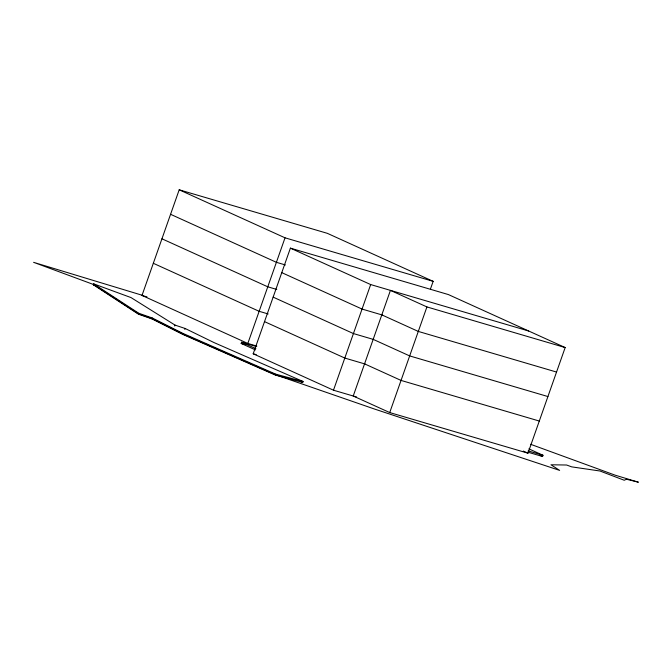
<?xml version="1.0" encoding="UTF-8"?>
<svg xmlns="http://www.w3.org/2000/svg" width="672" height="672" viewBox="0 0 672 672"><rect width="100%" height="100%" fill="white"/><g stroke="black" fill="none" stroke-linecap="round" stroke-linejoin="round"><path stroke-width="1.01" d="M93.358 284.785L93.677 283.87L131.023 297.587L175.056 325.114L185.128 328.482L214.057 342.594L303.064 381.494L302.736 382.418L275.386 375.068L182.692 334.354L152.04 318.94L138.44 314.168L93.358 284.785L95.323 285.508M256.838 346.097L247.825 343.451L142.002 295.436L179.197 189.806L327.323 233.327L433.154 281.341L430.391 289.187M138.44 314.168L138.76 313.253L93.677 283.87M152.04 318.94L152.359 318.024L138.76 313.253M174.737 326.029L175.056 325.114M184.808 329.398L185.128 328.482M255.452 349.91L241.172 343.434L241.601 342.208L256.578 346.609M247.825 343.451L285.029 237.821L179.197 189.806M356.622 397.009L333.48 390.205L253.193 353.783L290.396 248.144L448.392 294.571L565.169 347.558L527.974 453.188L389.718 412.566L353.228 396.01L390.432 290.371L426.922 306.928L565.169 347.558M275.386 375.068L275.705 374.153L303.064 381.494M333.48 390.205L370.675 284.567L290.396 248.144M389.718 412.566L426.922 306.928M527.755 452.147L542.564 456.498L542.993 455.272L528.872 448.862M285.029 237.821L433.154 281.341M370.675 284.567L528.679 331.002M285.407 264.961L276.402 262.315L170.57 214.301M382.183 314.983L362.057 309.061L281.77 272.639M276.78 289.456L267.775 286.81L161.944 238.795M556.542 372.053L418.295 331.422L381.805 314.866M373.556 339.478L353.43 333.564L273.143 297.133M268.162 313.95L259.148 311.304L153.317 263.29M547.915 396.547L409.668 355.916L373.178 339.36M142.002 295.436L147 296.906M364.93 363.972L344.803 358.058L264.516 321.628M539.288 421.042L401.041 380.419L364.552 363.854M241.172 343.434L245.162 344.602M253.193 353.783L256.217 354.665M528.184 450.92L542.993 455.272M143.506 295.655L33.6 262.332L93.467 284.483L138.55 313.866L152.141 318.637L182.801 334.051L275.495 374.766L374.43 409.013L559.642 470.392L550.998 464.78L566.614 465.016L571.687 466.864L599.953 471.005L624.238 480.245L626.447 479.254L638.4 482.194L615.132 475.171L530.603 444.284M299.872 381.158L302.736 382.418M275.705 374.153L183.019 333.438L152.359 318.024M539.742 455.213L542.564 456.498M523.295 451.063L527.974 453.188M241.601 342.208L255.881 348.684"/></g></svg>
